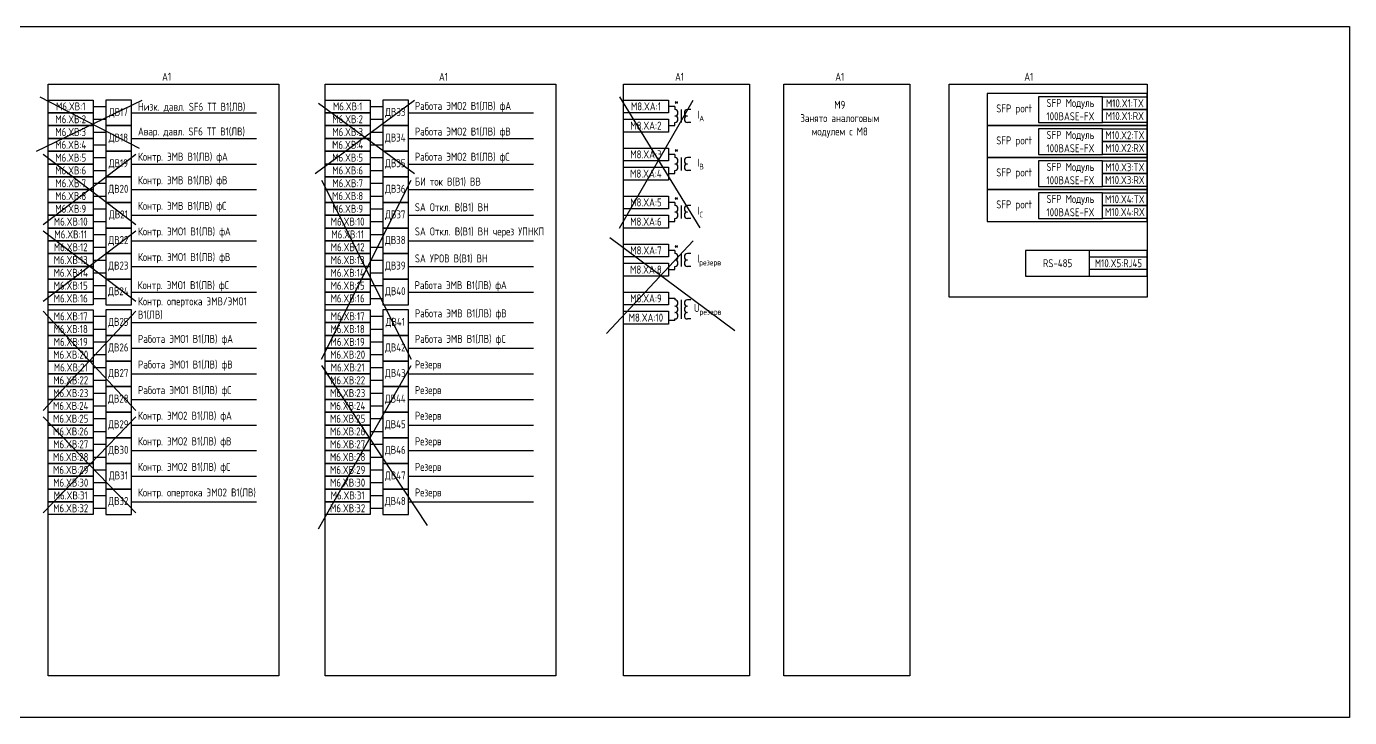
# Model space of a CAD drawing. Header units: millimetres. Extents: x -1117 to 5358, y -90 to 1610.
# Drawn here: x 1251.8 to 1665, y 704 to 920 of the extents above; entities that cross this region are included whole.
import ezdxf

# ---------------------------------------------------------------- set-up
doc = ezdxf.new("R2010")
doc.units = ezdxf.units.MM
doc.styles.add('Gost_type_A', font='GOST_A.TTF')

msp = doc.modelspace()

# ---------------------------------------------------------------- linework, layer by layer
at = {"color": 6}
for p, q in [((1255, 881), (1288, 897)), ((1256, 898), (1287, 882)), ((1342, 874), (1373, 897)), ((1437, 898), (1462.12, 857.07)), ((1437, 857), (1460, 897)), ((1343, 896), (1373, 874)), ((1286, 858), (1257, 880)), ((1286, 880), (1257, 858)), ((1344, 872), (1372, 816)), ((1344, 816), (1372, 872)), ((1286, 856), (1257, 834)), ((1286, 834), (1257, 856)), ((1257, 831), (1286, 800)), ((1257, 800), (1286, 831)), ((1257, 798), (1286, 768)), ((1257, 768), (1286, 798))]:
    msp.add_line(p, q, dxfattribs=at)
for p, q in [((1272.65, 895), (1276.65, 895)), ((1284.65, 893), (1323.65, 893)), ((1359.13, 895), (1363.13, 895)), ((1371.13, 893), (1410.13, 893)), ((1454.29, 895), (1452.29, 895)), ((1272.65, 891), (1276.65, 891)), ((1359.13, 891), (1363.13, 891)), ((1452.29, 889), (1454.29, 889)), ((1272.65, 887), (1276.65, 887)), ((1284.65, 885), (1323.65, 885)), ((1359.13, 887), (1363.13, 887)), ((1371.13, 885), (1410.13, 885)), ((1272.65, 883), (1276.65, 883)), ((1359.13, 883), (1363.13, 883)), ((1272.65, 879), (1276.65, 879)), ((1284.65, 877), (1323.65, 877)), ((1359.13, 879), (1363.13, 879)), ((1371.13, 877), (1410.13, 877)), ((1454.29, 880), (1452.29, 880)), ((1272.65, 875), (1276.65, 875)), ((1359.13, 875), (1363.13, 875)), ((1452.29, 874), (1454.29, 874)), ((1272.65, 871), (1276.65, 871)), ((1284.65, 869), (1323.65, 869)), ((1359.13, 871), (1363.13, 871)), ((1371.13, 869), (1410.13, 869)), ((1272.65, 867), (1276.65, 867)), ((1359.13, 867), (1363.13, 867)), ((1454.29, 865), (1452.29, 865)), ((1272.65, 863), (1276.65, 863)), ((1284.65, 861), (1323.65, 861)), ((1359.13, 863), (1363.13, 863)), ((1371.13, 861), (1410.13, 861)), ((1272.65, 859), (1276.65, 859)), ((1359.13, 859), (1363.13, 859)), ((1452.29, 859), (1454.29, 859)), ((1272.65, 855), (1276.65, 855)), ((1284.65, 853), (1323.65, 853)), ((1359.13, 855), (1363.13, 855)), ((1371.13, 853), (1410.13, 853)), ((1272.65, 851), (1276.65, 851)), ((1359.13, 851), (1363.13, 851)), ((1454.29, 850), (1452.29, 850)), ((1272.65, 847), (1276.65, 847)), ((1272.65, 843), (1276.65, 843)), ((1284.65, 845), (1323.65, 845)), ((1359.13, 847), (1363.13, 847)), ((1359.13, 843), (1363.13, 843)), ((1371.13, 845), (1410.13, 845)), ((1452.29, 844), (1454.29, 844)), ((1272.65, 839), (1276.65, 839)), ((1359.13, 839), (1363.13, 839)), ((1272.65, 835), (1276.65, 835)), ((1284.65, 837), (1323.65, 837)), ((1359.13, 835), (1363.13, 835)), ((1371.13, 837), (1410.13, 837)), ((1272.65, 829.42), (1276.65, 829.42)), ((1284.65, 827.42), (1323.65, 827.42)), ((1359.13, 829.42), (1363.13, 829.42)), ((1371.13, 827.42), (1410.13, 827.42)), ((1272.65, 825.42), (1276.65, 825.42)), ((1359.13, 825.42), (1363.13, 825.42)), ((1272.65, 821.42), (1276.65, 821.42)), ((1284.65, 819.42), (1323.65, 819.42)), ((1359.13, 821.42), (1363.13, 821.42)), ((1371.13, 819.42), (1410.13, 819.42)), ((1272.65, 817.42), (1276.65, 817.42)), ((1359.13, 817.42), (1363.13, 817.42)), ((1272.65, 813.42), (1276.65, 813.42)), ((1284.65, 811.42), (1323.65, 811.42)), ((1359.13, 813.42), (1363.13, 813.42)), ((1371.13, 811.42), (1410.13, 811.42)), ((1272.65, 809.42), (1276.65, 809.42)), ((1359.13, 809.42), (1363.13, 809.42)), ((1272.65, 805.42), (1276.65, 805.42)), ((1284.65, 803.42), (1323.65, 803.42)), ((1359.13, 805.42), (1363.13, 805.42)), ((1371.13, 803.42), (1410.13, 803.42)), ((1272.65, 801.42), (1276.65, 801.42)), ((1359.13, 801.42), (1363.13, 801.42)), ((1272.65, 797.42), (1276.65, 797.42)), ((1272.65, 793.42), (1276.65, 793.42)), ((1284.65, 795.42), (1323.65, 795.42)), ((1359.13, 797.42), (1363.13, 797.42)), ((1359.13, 793.42), (1363.13, 793.42)), ((1371.13, 795.42), (1410.13, 795.42)), ((1272.65, 789.42), (1276.65, 789.42)), ((1359.13, 789.42), (1363.13, 789.42)), ((1272.65, 785.42), (1276.65, 785.42)), ((1284.65, 787.42), (1323.65, 787.42)), ((1359.13, 785.42), (1363.13, 785.42)), ((1371.13, 787.42), (1410.13, 787.42)), ((1272.65, 781.42), (1276.65, 781.42)), ((1359.13, 781.42), (1363.13, 781.42)), ((1272.65, 777.42), (1276.65, 777.42)), ((1284.65, 779.42), (1323.65, 779.42)), ((1359.13, 777.42), (1363.13, 777.42)), ((1371.13, 779.42), (1410.13, 779.42)), ((1272.65, 773.42), (1276.65, 773.42)), ((1359.13, 773.42), (1363.13, 773.42)), ((1272.65, 769.42), (1276.65, 769.42)), ((1284.65, 771.42), (1323.65, 771.42)), ((1359.13, 769.42), (1363.13, 769.42)), ((1371.13, 771.42), (1410.13, 771.42))]:
    msp.add_line(p, q)
at = {"ltscale": 4}
for p, q in [((1454.29, 895), (1454.29, 894)), ((1454.29, 894.5), (1454.29, 894)), ((1456.29, 894), (1456.29, 890)), ((1456.29, 894), (1456.29, 890)), ((1459.29, 894), (1458.29, 894)), ((1459.29, 894), (1458.29, 894)), ((1454.29, 889), (1454.29, 890)), ((1459.29, 890), (1458.29, 890)), ((1459.29, 890), (1458.29, 890)), ((1454.29, 880), (1454.29, 879)), ((1454.29, 879.5), (1454.29, 879)), ((1456.29, 879), (1456.29, 875)), ((1456.29, 879), (1456.29, 875)), ((1459.29, 879), (1458.29, 879)), ((1459.29, 879), (1458.29, 879)), ((1454.29, 874), (1454.29, 875)), ((1459.29, 875), (1458.29, 875)), ((1459.29, 875), (1458.29, 875)), ((1454.29, 865), (1454.29, 864)), ((1454.29, 864.5), (1454.29, 864)), ((1456.29, 864), (1456.29, 860)), ((1456.29, 864), (1456.29, 860)), ((1459.29, 864), (1458.29, 864)), ((1459.29, 864), (1458.29, 864)), ((1454.29, 859), (1454.29, 860)), ((1459.29, 860), (1458.29, 860)), ((1459.29, 860), (1458.29, 860)), ((1454.29, 850), (1454.29, 849)), ((1454.29, 849.5), (1454.29, 849)), ((1456.29, 849), (1456.29, 845)), ((1456.29, 849), (1456.29, 845)), ((1459.29, 849), (1458.29, 849)), ((1459.29, 849), (1458.29, 849)), ((1454.29, 844), (1454.29, 845)), ((1459.29, 845), (1458.29, 845)), ((1459.29, 845), (1458.29, 845)), ((1452.29, 835.08), (1454.29, 835.08)), ((1454.29, 835.08), (1454.29, 834.58)), ((1454.29, 835.08), (1454.29, 834.58)), ((1456.29, 834.58), (1456.29, 830.58)), ((1456.29, 832.58), (1456.29, 828.58)), ((1459.29, 834.58), (1458.29, 834.58)), ((1454.29, 828.08), (1452.29, 828.08)), ((1454.29, 828.08), (1454.29, 828.58)), ((1459.29, 828.58), (1458.29, 828.58))]:
    msp.add_line(p, q, dxfattribs=at)
at = {"color": 3}
for p, q in [((1433, 824), (1460, 853)), ((1434, 854), (1473, 825)), ((1343, 763), (1372, 814)), ((1344, 814), (1377, 764))]:
    msp.add_line(p, q, dxfattribs=at)
for points in [[(883, 920), (1665.02, 920), (1665.02, 704), (883, 704)], [(1258.65, 902), (1330.65, 902), (1330.65, 717), (1258.65, 717)], [(1345.13, 902), (1417.13, 902), (1417.13, 717), (1345.13, 717)], [(1438.29, 902), (1477.68, 902), (1477.68, 717), (1438.29, 717)], [(1488.32, 902), (1527.71, 902), (1527.71, 717), (1488.32, 717)], [(1539.97, 902), (1601.85, 902), (1601.85, 835.42), (1539.97, 835.42)], [(1258.65, 897), (1272.65, 897), (1272.65, 893), (1258.65, 893)], [(1345.13, 897), (1359.13, 897), (1359.13, 893), (1345.13, 893)], [(1438.29, 897), (1452.29, 897), (1452.29, 893), (1438.29, 893)], [(1601.85, 899), (1551.85, 899), (1551.85, 889), (1601.85, 889)], [(1587.85, 898), (1601.85, 898), (1601.85, 894), (1587.85, 894)], [(1258.65, 893), (1272.65, 893), (1272.65, 889), (1258.65, 889)], [(1345.13, 893), (1359.13, 893), (1359.13, 889), (1345.13, 889)], [(1587.85, 894), (1601.85, 894), (1601.85, 890), (1587.85, 890)], [(1258.65, 889), (1272.65, 889), (1272.65, 885), (1258.65, 885)], [(1345.13, 889), (1359.13, 889), (1359.13, 885), (1345.13, 885)], [(1438.29, 891), (1452.29, 891), (1452.29, 887), (1438.29, 887)], [(1601.85, 889), (1551.85, 889), (1551.85, 879), (1601.85, 879)], [(1258.65, 885), (1272.65, 885), (1272.65, 881), (1258.65, 881)], [(1345.13, 885), (1359.13, 885), (1359.13, 881), (1345.13, 881)], [(1587.85, 888), (1601.85, 888), (1601.85, 884), (1587.85, 884)], [(1258.65, 881), (1272.65, 881), (1272.65, 877), (1258.65, 877)], [(1345.13, 881), (1359.13, 881), (1359.13, 877), (1345.13, 877)], [(1438.29, 882), (1452.29, 882), (1452.29, 878), (1438.29, 878)], [(1587.85, 884), (1601.85, 884), (1601.85, 880), (1587.85, 880)], [(1258.65, 877), (1272.65, 877), (1272.65, 873), (1258.65, 873)], [(1345.13, 877), (1359.13, 877), (1359.13, 873), (1345.13, 873)], [(1438.29, 876), (1452.29, 876), (1452.29, 872), (1438.29, 872)], [(1601.85, 879), (1551.85, 879), (1551.85, 869), (1601.85, 869)], [(1587.85, 878), (1601.85, 878), (1601.85, 874), (1587.85, 874)], [(1258.65, 873), (1272.65, 873), (1272.65, 869), (1258.65, 869)], [(1345.13, 873), (1359.13, 873), (1359.13, 869), (1345.13, 869)], [(1587.85, 874), (1601.85, 874), (1601.85, 870), (1587.85, 870)], [(1258.65, 869), (1272.65, 869), (1272.65, 865), (1258.65, 865)], [(1345.13, 869), (1359.13, 869), (1359.13, 865), (1345.13, 865)], [(1601.85, 869), (1551.85, 869), (1551.85, 859), (1601.85, 859)], [(1587.85, 868), (1601.85, 868), (1601.85, 864), (1587.85, 864)], [(1258.65, 865), (1272.65, 865), (1272.65, 861), (1258.65, 861)], [(1345.13, 865), (1359.13, 865), (1359.13, 861), (1345.13, 861)], [(1438.29, 867), (1452.29, 867), (1452.29, 863), (1438.29, 863)], [(1587.85, 864), (1601.85, 864), (1601.85, 860), (1587.85, 860)], [(1258.65, 861), (1272.65, 861), (1272.65, 857), (1258.65, 857)], [(1345.13, 861), (1359.13, 861), (1359.13, 857), (1345.13, 857)], [(1438.29, 861), (1452.29, 861), (1452.29, 857), (1438.29, 857)], [(1258.65, 857), (1272.65, 857), (1272.65, 853), (1258.65, 853)], [(1345.13, 857), (1359.13, 857), (1359.13, 853), (1345.13, 853)], [(1258.65, 853), (1272.65, 853), (1272.65, 849), (1258.65, 849)], [(1345.13, 853), (1359.13, 853), (1359.13, 849), (1345.13, 849)], [(1438.29, 852), (1452.29, 852), (1452.29, 848), (1438.29, 848)], [(1258.65, 849), (1272.65, 849), (1272.65, 845), (1258.65, 845)], [(1345.13, 849), (1359.13, 849), (1359.13, 845), (1345.13, 845)], [(1583.85, 848), (1601.85, 848), (1601.85, 844), (1583.85, 844)], [(1258.65, 845), (1272.65, 845), (1272.65, 841), (1258.65, 841)], [(1345.13, 845), (1359.13, 845), (1359.13, 841), (1345.13, 841)], [(1438.29, 846), (1452.29, 846), (1452.29, 842), (1438.29, 842)], [(1258.65, 841), (1272.65, 841), (1272.65, 837), (1258.65, 837)], [(1345.13, 841), (1359.13, 841), (1359.13, 837), (1345.13, 837)], [(1258.65, 837), (1272.65, 837), (1272.65, 833), (1258.65, 833)], [(1345.13, 837), (1359.13, 837), (1359.13, 833), (1345.13, 833)], [(1438.29, 837), (1452.29, 837), (1452.29, 833), (1438.29, 833)], [(1258.65, 831.42), (1272.65, 831.42), (1272.65, 827.42), (1258.65, 827.42)], [(1345.13, 831.42), (1359.13, 831.42), (1359.13, 827.42), (1345.13, 827.42)], [(1438.29, 831), (1452.29, 831), (1452.29, 827), (1438.29, 827)], [(1258.65, 827.42), (1272.65, 827.42), (1272.65, 823.42), (1258.65, 823.42)], [(1345.13, 827.42), (1359.13, 827.42), (1359.13, 823.42), (1345.13, 823.42)], [(1258.65, 823.42), (1272.65, 823.42), (1272.65, 819.42), (1258.65, 819.42)], [(1345.13, 823.42), (1359.13, 823.42), (1359.13, 819.42), (1345.13, 819.42)], [(1258.65, 819.42), (1272.65, 819.42), (1272.65, 815.42), (1258.65, 815.42)], [(1345.13, 819.42), (1359.13, 819.42), (1359.13, 815.42), (1345.13, 815.42)], [(1258.65, 815.42), (1272.65, 815.42), (1272.65, 811.42), (1258.65, 811.42)], [(1345.13, 815.42), (1359.13, 815.42), (1359.13, 811.42), (1345.13, 811.42)], [(1258.65, 811.42), (1272.65, 811.42), (1272.65, 807.42), (1258.65, 807.42)], [(1345.13, 811.42), (1359.13, 811.42), (1359.13, 807.42), (1345.13, 807.42)], [(1258.65, 807.42), (1272.65, 807.42), (1272.65, 803.42), (1258.65, 803.42)], [(1345.13, 807.42), (1359.13, 807.42), (1359.13, 803.42), (1345.13, 803.42)], [(1258.65, 803.42), (1272.65, 803.42), (1272.65, 799.42), (1258.65, 799.42)], [(1345.13, 803.42), (1359.13, 803.42), (1359.13, 799.42), (1345.13, 799.42)], [(1258.65, 799.42), (1272.65, 799.42), (1272.65, 795.42), (1258.65, 795.42)], [(1345.13, 799.42), (1359.13, 799.42), (1359.13, 795.42), (1345.13, 795.42)], [(1258.65, 795.42), (1272.65, 795.42), (1272.65, 791.42), (1258.65, 791.42)], [(1345.13, 795.42), (1359.13, 795.42), (1359.13, 791.42), (1345.13, 791.42)], [(1258.65, 791.42), (1272.65, 791.42), (1272.65, 787.42), (1258.65, 787.42)], [(1345.13, 791.42), (1359.13, 791.42), (1359.13, 787.42), (1345.13, 787.42)], [(1258.65, 787.42), (1272.65, 787.42), (1272.65, 783.42), (1258.65, 783.42)], [(1345.13, 787.42), (1359.13, 787.42), (1359.13, 783.42), (1345.13, 783.42)], [(1258.65, 783.42), (1272.65, 783.42), (1272.65, 779.42), (1258.65, 779.42)], [(1345.13, 783.42), (1359.13, 783.42), (1359.13, 779.42), (1345.13, 779.42)], [(1258.65, 779.42), (1272.65, 779.42), (1272.65, 775.42), (1258.65, 775.42)], [(1345.13, 779.42), (1359.13, 779.42), (1359.13, 775.42), (1345.13, 775.42)], [(1258.65, 775.42), (1272.65, 775.42), (1272.65, 771.42), (1258.65, 771.42)], [(1345.13, 775.42), (1359.13, 775.42), (1359.13, 771.42), (1345.13, 771.42)], [(1258.65, 771.42), (1272.65, 771.42), (1272.65, 767.42), (1258.65, 767.42)], [(1345.13, 771.42), (1359.13, 771.42), (1359.13, 767.42), (1345.13, 767.42)]]:
    msp.add_lwpolyline(points, close=True)
at = {"ltscale": 4}
for points in [[(1276.65, 889), (1284.65, 889), (1284.65, 897), (1276.65, 897)], [(1363.13, 889), (1371.13, 889), (1371.13, 897), (1363.13, 897)], [(1276.65, 881), (1284.65, 881), (1284.65, 889), (1276.65, 889)], [(1363.13, 881), (1371.13, 881), (1371.13, 889), (1363.13, 889)], [(1276.65, 873), (1284.65, 873), (1284.65, 881), (1276.65, 881)], [(1363.13, 873), (1371.13, 873), (1371.13, 881), (1363.13, 881)], [(1276.65, 865), (1284.65, 865), (1284.65, 873), (1276.65, 873)], [(1363.13, 865), (1371.13, 865), (1371.13, 873), (1363.13, 873)], [(1276.65, 857), (1284.65, 857), (1284.65, 865), (1276.65, 865)], [(1363.13, 857), (1371.13, 857), (1371.13, 865), (1363.13, 865)], [(1276.65, 849), (1284.65, 849), (1284.65, 857), (1276.65, 857)], [(1363.13, 849), (1371.13, 849), (1371.13, 857), (1363.13, 857)], [(1276.65, 841), (1284.65, 841), (1284.65, 849), (1276.65, 849)], [(1363.13, 841), (1371.13, 841), (1371.13, 849), (1363.13, 849)], [(1276.65, 833), (1284.65, 833), (1284.65, 841), (1276.65, 841)], [(1363.13, 833), (1371.13, 833), (1371.13, 841), (1363.13, 841)], [(1276.65, 823.42), (1284.65, 823.42), (1284.65, 831.42), (1276.65, 831.42)], [(1363.13, 823.42), (1371.13, 823.42), (1371.13, 831.42), (1363.13, 831.42)], [(1276.65, 815.42), (1284.65, 815.42), (1284.65, 823.42), (1276.65, 823.42)], [(1363.13, 815.42), (1371.13, 815.42), (1371.13, 823.42), (1363.13, 823.42)], [(1276.65, 807.42), (1284.65, 807.42), (1284.65, 815.42), (1276.65, 815.42)], [(1363.13, 807.42), (1371.13, 807.42), (1371.13, 815.42), (1363.13, 815.42)], [(1276.65, 799.42), (1284.65, 799.42), (1284.65, 807.42), (1276.65, 807.42)], [(1363.13, 799.42), (1371.13, 799.42), (1371.13, 807.42), (1363.13, 807.42)], [(1276.65, 791.42), (1284.65, 791.42), (1284.65, 799.42), (1276.65, 799.42)], [(1363.13, 791.42), (1371.13, 791.42), (1371.13, 799.42), (1363.13, 799.42)], [(1276.65, 783.42), (1284.65, 783.42), (1284.65, 791.42), (1276.65, 791.42)], [(1363.13, 783.42), (1371.13, 783.42), (1371.13, 791.42), (1363.13, 791.42)], [(1276.65, 775.42), (1284.65, 775.42), (1284.65, 783.42), (1276.65, 783.42)], [(1363.13, 775.42), (1371.13, 775.42), (1371.13, 783.42), (1363.13, 783.42)], [(1276.65, 767.42), (1284.65, 767.42), (1284.65, 775.42), (1276.65, 775.42)], [(1363.13, 767.42), (1371.13, 767.42), (1371.13, 775.42), (1363.13, 775.42)]]:
    msp.add_lwpolyline(points, close=True, dxfattribs=at)
at = {"linetype": 'Continuous', "lineweight": 25, "ltscale": 4}
for points in [[(1567.85, 890), (1587.85, 890), (1587.85, 898), (1567.85, 898)], [(1567.85, 880), (1587.85, 880), (1587.85, 888), (1567.85, 888)], [(1567.85, 870), (1587.85, 870), (1587.85, 878), (1567.85, 878)], [(1567.85, 860), (1587.85, 860), (1587.85, 868), (1567.85, 868)], [(1563.85, 842), (1601.85, 842), (1601.85, 850), (1563.85, 850)], [(1563.85, 842), (1583.85, 842), (1583.85, 850), (1563.85, 850)]]:
    msp.add_lwpolyline(points, close=True, dxfattribs=at)
at = {"ltscale": 4}
for centre, start, end in [((1454.29, 893), 270, 90), ((1454.29, 893), 270, 90), ((1458.29, 893), 90, 270), ((1458.29, 893), 90, 270), ((1454.29, 891), 270, 90), ((1454.29, 891), 270, 90), ((1458.29, 891), 90, 270), ((1458.29, 891), 90, 270), ((1454.29, 878), 270, 90), ((1454.29, 878), 270, 90), ((1454.29, 876), 270, 90), ((1454.29, 876), 270, 90), ((1458.29, 878), 90, 270), ((1458.29, 878), 90, 270), ((1458.29, 876), 90, 270), ((1458.29, 876), 90, 270), ((1454.29, 863), 270, 90), ((1454.29, 863), 270, 90), ((1458.29, 863), 90, 270), ((1458.29, 863), 90, 270), ((1454.29, 861), 270, 90), ((1454.29, 861), 270, 90), ((1458.29, 861), 90, 270), ((1458.29, 861), 90, 270), ((1454.29, 848), 270, 90), ((1454.29, 848), 270, 90), ((1458.29, 848), 90, 270), ((1458.29, 848), 90, 270), ((1454.29, 846), 270, 90), ((1454.29, 846), 270, 90), ((1458.29, 846), 90, 270), ((1458.29, 846), 90, 270), ((1454.29, 833.58), 270, 90), ((1454.29, 831.58), 270, 90), ((1454.29, 829.58), 270, 90), ((1458.29, 833.58), 90, 270), ((1458.29, 833.58), 90, 270), ((1458.29, 831.58), 90, 270), ((1458.29, 831.58), 90, 270), ((1458.29, 829.58), 90, 270)]:
    msp.add_arc(centre, 1, start, end, dxfattribs=at)

# ---------------------------------------------------------------- texts
at = {"char_height": 2.5, "attachment_point": 8, "line_spacing_factor": 0.9, "style": 'Gost_type_A'}
for insert, width in [((1295.59, 903), 73.8762), ((1382.07, 903), 73.8762), ((1455.79, 903), 35), ((1505.82, 903), 35), ((1564.85, 903), 74.0002)]:
    msp.add_mtext('A1', dxfattribs=dict(at, insert=insert, width=width))
at = {"char_height": 2.5, "style": 'Gost_type_A'}
for s, insert, width, attachment_point in [('Работа ЭМО2 В1(ЛВ) фА', (1373.13, 893.24), 37.1957, 7), ('*', (1454.79, 896.5), 3, 5), ('M9\\PЗанято аналоговым модулем с М8', (1505.82, 891), 35, 5), ('SFP Mодуль 100BASE-FX', (1577.85, 894), 19.9998, 5), ('M10.X1:TX', (1594.85, 896), 14, 5), ('M6.XВ:1', (1265.65, 895), 14, 5), ('ДВ17', (1280.53, 893), 7.7588, 5), ('Низк. давл. SF6 ТТ В1(ЛВ)', (1286.65, 893.24), 37.1957, 7), ('M6.XВ:1', (1352.13, 895), 14, 5), ('ДВ33', (1367.01, 893), 7.7588, 5), ('M8.XA:1', (1445.29, 895), 14, 5), ('\\A1;I{\\H0.7x;\\S^ A;}', (1461.29, 892), 8, 4), ('SFP port', (1565.85, 894), 20, 6), ('M10.X1:RX', (1594.85, 892), 14, 5), ('M6.XВ:2', (1265.65, 891), 14, 5), ('Авар. давл. SF6 ТТ В1(ЛВ)', (1286.65, 885.24), 38.0144, 7), ('M6.XВ:2', (1352.13, 891), 14, 5), ('Работа ЭМО2 В1(ЛВ) фВ', (1373.13, 885.24), 38.0144, 7), ('M8.XA:2', (1445.28, 889), 14.018, 5), ('M6.XВ:4', (1265.65, 883), 14, 5), ('M6.XВ:3', (1265.65, 887), 14, 5), ('ДВ18', (1280.53, 885), 7.7588, 5), ('M6.XВ:4', (1352.13, 883), 14, 5), ('M6.XВ:3', (1352.13, 887), 14, 5), ('ДВ34', (1367.01, 885), 7.7588, 5), ('SFP port', (1565.85, 884), 20, 6), ('SFP Mодуль 100BASE-FX', (1577.85, 884), 19.9998, 5), ('M10.X2:TX', (1594.85, 886), 14, 5), ('M6.XВ:5', (1265.65, 879), 14, 5), ('\\pxt11;Контр. ЭМВ В1(ЛВ) фА', (1286.65, 877.36), 38.4821, 7), ('M6.XВ:5', (1352.13, 879), 14, 5), ('Работа ЭМО2 В1(ЛВ) фС', (1373.13, 877.36), 38.4821, 7), ('M8.XA:3', (1445.29, 880), 14, 5), ('*', (1454.79, 881.5), 3, 5), ('M10.X2:RX', (1594.85, 882), 14, 5), ('M6.XВ:6', (1265.65, 875), 14, 5), ('ДВ19', (1280.53, 877), 7.7588, 5), ('M6.XВ:6', (1352.13, 875), 14, 5), ('ДВ35', (1367.01, 877), 7.7588, 5), ('\\A1;I{\\H0.7x;\\S^ B ;}', (1461.29, 877), 8, 4), ('SFP Mодуль 100BASE-FX', (1577.85, 874), 19.9998, 5), ('M10.X3:TX', (1594.85, 876), 14, 5), ('M6.XВ:7', (1265.65, 871), 14, 5), ('Контр. ЭМВ В1(ЛВ) фВ', (1286.65, 870), 27.7075, 7), ('M6.XВ:7', (1352.13, 871), 14, 5), ('БИ ток В(В1) ВВ', (1373.13, 870), 27.7075, 7), ('M8.XA:4', (1445.28, 873.99), 14.018, 5), ('SFP port', (1565.85, 874), 20, 6), ('M10.X3:RX', (1594.85, 872), 14, 5), ('M6.XВ:8', (1265.65, 867), 14, 5), ('ДВ20', (1280.53, 869), 7.7588, 5), ('M6.XВ:8', (1352.13, 867), 14, 5), ('ДВ36', (1367.01, 869), 7.7588, 5), ('M6.XВ:9', (1265.65, 863), 14, 5), ('\\pxt11;Контр. ЭМВ В1(ЛВ) фС', (1286.65, 862), 29.9638, 7), ('M6.XВ:9', (1352.13, 863), 14, 5), ('SA Откл. В(В1) ВН', (1373.13, 862), 29.9638, 7), ('M8.XA:5', (1445.29, 865), 14, 5), ('*', (1454.79, 866.5), 3, 5), ('\\A1;I{\\H0.7x;\\S^ C ;}', (1461.29, 862), 8, 4), ('SFP port', (1565.85, 864), 20, 6), ('SFP Mодуль 100BASE-FX', (1577.85, 864), 19.9998, 5), ('M10.X4:TX', (1594.85, 866), 14, 5), ('M6.XВ:10', (1265.65, 859), 14, 5), ('ДВ21', (1280.53, 861), 7.7588, 5), ('M6.XВ:10', (1352.13, 859), 14, 5), ('ДВ37', (1367.01, 861), 7.7588, 5), ('M8.XA:6', (1445.28, 858.99), 14.018, 5), ('M10.X4:RX', (1594.85, 862), 14, 5), ('M6.XВ:11', (1265.65, 855), 14, 5), ('\\pxt11;Контр. ЭМО1 В1(ЛВ) фА', (1286.65, 854), 42.0274, 7), ('M6.XВ:11', (1352.13, 855), 14, 5), ('\\pxt11;SA Откл. В(В1) ВН через УПНКП', (1373.13, 854), 42.0274, 7), ('M6.XВ:12', (1265.65, 851), 14, 5), ('ДВ22', (1280.53, 853), 7.7588, 5), ('M6.XВ:12', (1352.13, 851), 14, 5), ('ДВ38', (1367.01, 853), 7.7588, 5), ('M8.XA:7', (1445.29, 850), 14, 5), ('*', (1454.79, 851.5), 3, 5), ('M6.XВ:13', (1265.65, 847), 14, 5), ('\\pxt11;Контр. ЭМО1 В1(ЛВ) фВ', (1286.65, 846), 32.2713, 7), ('M6.XВ:13', (1352.13, 847), 14, 5), ('\\pxt11;SA УРОВ В(В1) ВН', (1373.13, 846), 32.2713, 7), ('\\A1;I{\\H0.7x;\\S^ резерв;}', (1461.29, 847), 8, 4), ('RS-485', (1573.85, 846), 19.9998, 5), ('M10.X5:RJ45', (1592.85, 846), 18.0002, 5), ('M6.XВ:14', (1265.65, 843), 14, 5), ('ДВ23', (1280.53, 845), 7.7588, 5), ('M6.XВ:14', (1352.13, 843), 14, 5), ('ДВ39', (1367.01, 845), 7.7588, 5), ('M8.XA:8', (1445.28, 843.99), 14.018, 5), ('M6.XВ:15', (1265.65, 839), 14, 5), ('\\pxt11;Контр. ЭМО1 В1(ЛВ) фС', (1286.56, 837.22), 40.0715, 7), ('M6.XВ:15', (1352.13, 839), 14, 5), ('{\\C6;Работа ЭМВ В1(ЛВ) фA}', (1373.04, 837.22), 40.0715, 7), ('M6.XВ:16', (1265.65, 835), 14, 5), ('ДВ24', (1280.53, 837), 7.7588, 5), ('Контр. опертока ЭМВ/ЭМО1 В1(ЛВ)', (1286.65, 828.42), 36.8389, 7), ('M6.XВ:16', (1352.13, 835), 14, 5), ('ДВ40', (1367.01, 837), 7.7588, 5), ('M8.XA:9', (1445.29, 835), 14, 5), ('M6.XВ:17', (1265.65, 829.42), 14, 5), ('M6.XВ:17', (1352.13, 829.42), 14, 5), ('{\\C6;Работа ЭМВ В1(ЛВ) фB}', (1373.13, 828.42), 36.8389, 7), ('\\A1;U{\\H0.7x;\\S^ резерв;}', (1460.29, 831.58), 9.8643, 4), ('M6.XВ:18', (1265.65, 825.42), 14, 5), ('ДВ25', (1280.53, 827.42), 7.7588, 5), ('M6.XВ:18', (1352.13, 825.42), 14, 5), ('ДВ41', (1367.01, 827.42), 7.7588, 5), ('M8.XA:10', (1445.28, 828.99), 14.018, 5), ('M6.XВ:19', (1265.65, 821.42), 14, 5), ('Работа ЭМО1 В1(ЛВ) фА', (1286.65, 820.42), 34.5551, 7), ('M6.XВ:19', (1352.13, 821.42), 14, 5), ('{\\C6;Работа ЭМВ В1(ЛВ) фC}', (1373.13, 820.42), 34.5551, 7), ('M6.XВ:20', (1265.65, 817.42), 14, 5), ('ДВ26', (1280.53, 819.42), 7.7588, 5), ('M6.XВ:20', (1352.13, 817.42), 14, 5), ('ДВ42', (1367.01, 819.42), 7.7588, 5), ('M6.XВ:21', (1265.65, 813.42), 14, 5), ('Работа ЭМО1 В1(ЛВ) фВ', (1286.65, 812.42), 33.0751, 7), ('M6.XВ:21', (1352.13, 813.42), 14, 5), ('\\pxt11;Резерв', (1373.13, 812.42), 33.0751, 7), ('M6.XВ:22', (1265.65, 809.42), 14, 5), ('ДВ27', (1280.53, 811.42), 7.7588, 5), ('M6.XВ:22', (1352.13, 809.42), 14, 5), ('ДВ43', (1367.01, 811.42), 7.7588, 5), ('M6.XВ:23', (1265.65, 805.42), 14, 5), ('Работа ЭМО1 В1(ЛВ) фС', (1286.65, 804.42), 33.0751, 7), ('M6.XВ:23', (1352.13, 805.42), 14, 5), ('\\pxt11;Резерв', (1373.13, 804.42), 33.0751, 7), ('M6.XВ:24', (1265.65, 801.42), 14, 5), ('ДВ28', (1280.53, 803.42), 7.7588, 5), ('M6.XВ:24', (1352.13, 801.42), 14, 5), ('ДВ44', (1367.01, 803.42), 7.7588, 5), ('M6.XВ:25', (1265.65, 797.42), 14, 5), ('Контр. ЭМО2 В1(ЛВ) фА', (1286.65, 796.42), 33.0751, 7), ('M6.XВ:25', (1352.13, 797.42), 14, 5), ('\\pxt11;Резерв', (1373.13, 796.42), 33.0751, 7), ('M6.XВ:26', (1265.65, 793.42), 14, 5), ('ДВ29', (1280.53, 795.42), 7.7588, 5), ('M6.XВ:26', (1352.13, 793.42), 14, 5), ('ДВ45', (1367.01, 795.42), 7.7588, 5), ('M6.XВ:27', (1265.65, 789.42), 14, 5), ('Контр. ЭМО2 В1(ЛВ) фВ', (1286.65, 788.42), 33.0751, 7), ('M6.XВ:27', (1352.13, 789.42), 14, 5), ('\\pxt11;Резерв', (1373.13, 788.42), 33.0751, 7), ('M6.XВ:28', (1265.65, 785.42), 14, 5), ('ДВ30', (1280.53, 787.42), 7.7588, 5), ('M6.XВ:28', (1352.13, 785.42), 14, 5), ('ДВ46', (1367.01, 787.42), 7.7588, 5), ('M6.XВ:29', (1265.65, 781.42), 14, 5), ('Контр. ЭМО2 В1(ЛВ) фС', (1286.65, 780.42), 33.0751, 7), ('M6.XВ:29', (1352.13, 781.42), 14, 5), ('\\pxt11;Резерв', (1373.13, 780.42), 33.0751, 7), ('M6.XВ:30', (1265.65, 777.42), 14, 5), ('ДВ31', (1280.53, 779.42), 7.7588, 5), ('M6.XВ:30', (1352.13, 777.42), 14, 5), ('ДВ47', (1367.01, 779.42), 7.7588, 5), ('M6.XВ:31', (1265.65, 773.42), 14, 5), ('ДВ32', (1280.53, 771.42), 7.7588, 5), ('Контр. опертока ЭМО2 В1(ЛВ)', (1286.65, 772.42), 38.8987, 7), ('M6.XВ:31', (1352.13, 773.42), 14, 5), ('ДВ48', (1367.01, 771.42), 7.7588, 5), ('\\pxt11;Резерв', (1373.13, 772.42), 38.8987, 7), ('M6.XВ:32', (1265.65, 769.42), 14, 5), ('M6.XВ:32', (1352.13, 769.42), 14, 5)]:
    msp.add_mtext(s, dxfattribs=dict(at, insert=insert, width=width, attachment_point=attachment_point))

doc.saveas('drawing.dxf')
